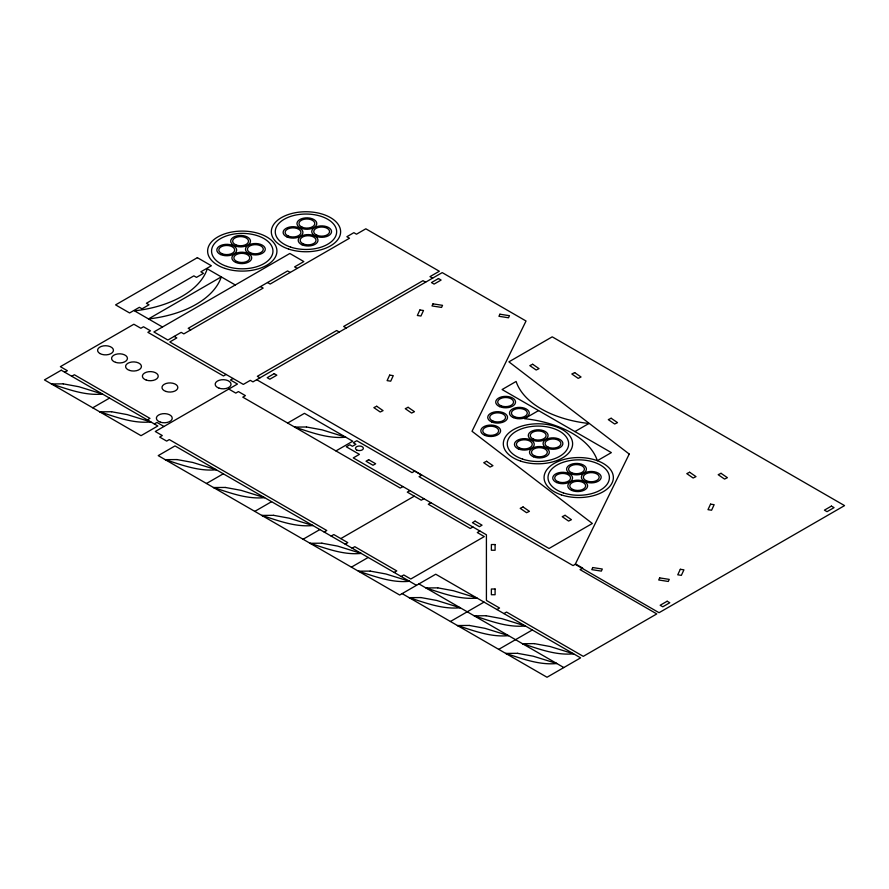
<?xml version="1.0" encoding="UTF-8"?>
<svg xmlns="http://www.w3.org/2000/svg" width="889" height="889" viewBox="0 0 889 889"><rect width="100%" height="100%" fill="white"/><g stroke="black" fill="none" stroke-linecap="round" stroke-linejoin="round"><path stroke-width="1.33" d="M64.741 372.224L67.364 370.713L60.363 366.668L133.861 324.241L140.862 328.274L143.496 326.763L150.497 330.808L147.863 332.319L223.472 375.969L226.095 374.447M71.742 376.269L74.365 374.758L149.963 418.397L147.341 419.919M92.745 407.795L109.536 398.094M154.342 423.953L156.964 422.442L163.965 426.487M233.096 378.492L230.462 380.003L237.463 384.048L155.286 431.498L162.287 435.543L159.664 437.055L166.665 441.1L169.288 439.577L326.785 530.511L324.163 532.033M287.647 423.042L304.449 413.341L352.733 441.222L335.942 450.923M206.492 483.494L223.295 473.793M254.787 511.375L271.59 501.674M303.082 539.256L319.873 529.555M402.917 486.561L400.283 488.072L242.786 397.15L245.408 395.627L238.408 391.582L235.785 393.105L228.784 389.06M538.545 410.585L524.554 418.663A91.567 52.873 0 0 1 597.352 460.691L611.354 452.612L502.107 389.538L516.109 381.459A91.567 52.873 0 0 0 588.907 423.486L574.905 431.576M331.164 536.067L333.786 534.556L347.788 542.634L345.165 544.157M409.918 490.606L407.284 492.117L421.286 500.207L423.909 498.685M340.787 538.601L414.285 496.162M352.166 548.191L354.789 546.679L396.783 570.927L394.16 572.438M430.909 502.73L428.287 504.241L470.292 528.488L472.915 526.977M351.399 567.149L368.202 557.447M401.161 576.483L403.784 574.972L410.785 579.006L484.294 536.578L477.293 532.533L479.916 531.022M450.434 621.489L484.038 602.097M496.929 609.543L499.551 608.02L486.416 600.442L486.416 534.778L353.277 457.902L359.412 454.368L346.288 446.789L349.788 444.767L352.411 446.278L355.911 444.267L353.289 442.744L356.789 440.722L412.052 472.637L414.674 471.114L421.675 475.159L419.052 476.671L573.049 565.582L575.683 564.071L582.684 568.115L580.05 569.627L656.782 613.921L583.273 656.36L506.552 612.065L503.93 613.577M498.729 649.37L532.333 629.979M432.621 278.146L429.998 276.623L439.333 271.245L365.824 228.806L356.5 234.196L353.866 232.674L346.866 236.718L349.499 238.23L270.156 284.036L267.533 282.524M425.62 282.191L422.997 280.668L343.665 326.474L346.288 327.985M297.226 268.411L294.603 266.9L303.838 261.566L289.847 253.476L153.897 331.964L167.899 340.043L181.2 332.364L183.823 333.886L263.155 288.08L260.533 286.569M290.225 272.456L287.603 270.934L188.201 328.33L190.824 329.841M339.287 332.03L336.664 330.519L257.332 376.314L259.955 377.836M235.285 284.98L207.281 268.811A91.567 52.873 0 0 1 134.483 310.839L162.487 327.008M256.71 379.714L549.035 548.48L592.341 523.477L472.026 431.276L526.032 321.007L442.211 272.612L252.954 381.87L250.331 380.359L243.33 384.404L169.821 341.965L176.822 337.92L174.2 336.409M418.941 583.917L563.815 667.55M416.485 585.329L175.011 445.922L158.22 455.624L399.694 595.03L435.743 574.216L580.617 657.86L547.024 677.251L402.15 593.619M389.671 375.102L387.104 380.625L390.704 381.181L393.26 375.658L389.671 375.102M419.908 309.961L417.341 315.484L420.93 316.039L423.497 310.517L419.908 309.961M432.976 303.86L432.01 305.938L441.566 307.416L442.533 305.338L432.976 303.86M499.907 314.217L498.94 316.295L508.508 317.773L509.475 315.695L499.907 314.217M592.752 567.549L591.785 569.627L601.342 571.105L602.309 569.027L592.752 567.549M659.682 577.906L658.716 579.984L668.284 581.462L669.25 579.384L659.682 577.906M680.318 569.282L677.751 574.805L681.352 575.361L683.919 569.838L680.318 569.282M710.555 504.141L707.988 509.664L711.589 510.219L714.145 504.696L710.555 504.141M629.223 454.046L575.227 564.315L659.049 612.71L844.55 505.608L552.225 336.842L508.908 361.845L629.223 454.046M197.369 257.666L115.592 304.883L129.594 312.961L139.395 307.305L142.018 308.827L149.019 304.783L146.396 303.271L193.869 275.857L196.491 277.368L203.492 273.334L200.87 271.812L211.371 265.755L197.369 257.666M221.283 276.89L148.485 318.929A91.567 52.873 0 0 0 221.283 276.89M61.252 370.213L44.45 379.914L141.029 435.677L157.831 425.975L61.252 370.213M438.466 278.535L431.465 282.58L434.099 284.091L441.1 280.057L438.466 278.535M274.201 373.647L267.2 377.692L269.834 379.203L276.835 375.169L274.201 373.647M368.657 459.702L366.024 461.224L373.024 465.258L375.647 463.747L368.657 459.702M475.048 521.132L472.426 522.654L479.415 526.688L482.049 525.177L475.048 521.132M831.415 506.108L824.414 510.153L827.048 511.675L834.049 507.63L831.415 506.108M667.161 601.231L660.16 605.265L662.794 606.787L669.795 602.742L667.161 601.231M376.703 406.251L373.858 407.629L380.214 412.007L383.07 410.629L376.703 406.251M408.107 407.306L405.262 408.684L411.618 413.063L414.474 411.685L408.107 407.306M532.667 364.257L529.822 365.635L536.178 370.013L539.034 368.635L532.667 364.257M574.683 372.613L571.827 373.991L578.194 378.37L581.039 376.992L574.683 372.613M486.594 461.302L483.738 462.691L490.106 467.069L492.951 465.68L486.594 461.302M611.154 418.252L608.298 419.63L614.666 424.009L617.511 422.631L611.154 418.252M523.065 506.952L520.209 508.33L526.577 512.709L529.422 511.331L523.065 506.952M565.071 515.309L562.226 516.687L568.582 521.065L571.438 519.687L565.071 515.309M689.631 472.248L686.786 473.637L693.142 478.015L695.998 476.626L689.631 472.248M721.035 473.315L718.19 474.693L724.546 479.071L727.402 477.693L721.035 473.315M63.275 383.859L51.44 383.948C67.975 389.204 84.833 395.827 102.546 394.06L78.965 386.748L63.275 383.859M111.558 411.74L99.735 411.829C116.259 417.085 133.128 423.709 150.841 421.942L127.26 414.618L111.558 411.74M306.472 426.998L294.637 427.076C311.172 432.343 328.03 438.966 345.743 437.188L322.162 429.876L306.472 426.998M177.033 459.569L165.21 459.657C181.734 464.914 198.603 471.537 216.316 469.759L192.735 462.447L177.033 459.569M225.317 487.45L213.482 487.528C230.018 492.784 246.875 499.407 264.6 497.64L241.019 490.328L225.317 487.45M273.612 515.331L261.777 515.409C278.313 520.665 295.17 527.288 312.884 525.521L289.303 518.209L273.612 515.331M321.896 543.201L310.072 543.29C326.607 548.557 343.476 555.192 361.212 553.414L337.598 546.09L321.896 543.201M370.224 571.105L358.389 571.183C374.925 576.45 391.782 583.073 409.496 581.295L385.915 573.983L370.224 571.105M437.766 587.862L425.942 587.951C442.466 593.207 459.324 599.831 477.049 598.064L453.468 590.741L437.766 587.862M420.964 597.564L409.14 597.652C425.664 602.909 442.533 609.532 460.246 607.754L436.666 600.442L420.964 597.564M486.061 615.744L474.226 615.833C490.761 621.089 507.619 627.712 525.332 625.945L501.763 618.622L486.061 615.744M469.259 625.445L457.424 625.534C473.959 630.79 490.817 637.413 508.541 635.635L484.961 628.323L469.259 625.445M534.345 643.625L522.521 643.714C539.056 648.97 555.914 655.593 573.627 653.815L550.047 646.503L534.345 643.625M517.554 653.326L505.719 653.415C522.254 658.671 539.112 665.294 556.825 663.516L533.244 656.204L517.554 653.326M495.095 544.535L491.373 544.535L491.373 550.247L495.095 550.247L495.095 544.535M495.095 589.007L491.373 589.007L491.373 594.73L495.095 594.73L495.095 589.007M571.694 490.406A9.901 5.712 0 0 0 587.529 486.616A9.901 5.712 0 0 0 573.927 480.593A9.901 5.712 0 0 0 571.694 490.406M572.894 489.495A7.923 4.567 0 0 0 585.573 486.472A7.923 4.567 0 0 0 574.683 481.649A7.923 4.567 0 0 0 572.894 489.495M556.625 482.527A9.901 5.712 0 0 0 572.472 478.738A9.901 5.712 0 0 0 558.859 472.715A9.901 5.712 0 0 0 556.625 482.527M557.836 481.627A7.923 4.567 0 0 0 570.505 478.593A7.923 4.567 0 0 0 559.626 473.77A7.923 4.567 0 0 0 557.836 481.627M235.785 262.444A9.901 5.712 0 0 0 251.62 258.655A9.901 5.712 0 0 0 238.019 252.632A9.901 5.712 0 0 0 235.785 262.444M236.985 261.544A7.923 4.567 0 0 0 249.665 258.51A7.923 4.567 0 0 0 238.774 253.687A7.923 4.567 0 0 0 236.985 261.544M249.342 253.754A9.901 5.712 0 0 0 265.189 249.965A9.901 5.712 0 0 0 251.587 243.942A9.901 5.712 0 0 0 249.342 253.754M513.353 417.608A9.901 5.712 0 0 0 529.188 413.818A9.901 5.712 0 0 0 515.587 407.795A9.901 5.712 0 0 0 513.353 417.608M220.716 254.576A9.901 5.712 0 0 0 236.563 250.787A9.901 5.712 0 0 0 222.961 244.753A9.901 5.712 0 0 0 220.716 254.576M221.928 253.665A7.923 4.567 0 0 0 234.596 250.631A7.923 4.567 0 0 0 223.717 245.809A7.923 4.567 0 0 0 221.928 253.665M234.563 245.708A9.901 5.712 0 0 0 250.409 241.93A9.901 5.712 0 0 0 236.796 235.896A9.901 5.712 0 0 0 234.563 245.708M235.774 244.808A7.923 4.567 0 0 0 248.442 241.775A7.923 4.567 0 0 0 237.563 236.952A7.923 4.567 0 0 0 235.774 244.808M288.647 249.076A34.649 20.003 0 0 0 340.62 231.751A34.649 20.003 0 0 0 288.647 214.427A34.649 20.003 0 0 0 288.647 249.076M290.625 247.098A30.693 17.713 0 0 0 336.653 231.751A30.693 17.713 0 0 0 290.625 216.405A30.693 17.713 0 0 0 290.625 247.098M520.643 461.113A34.649 20.003 0 0 0 572.616 443.789A34.649 20.003 0 0 0 520.643 426.464A34.649 20.003 0 0 0 520.643 461.113M522.621 459.135A30.693 17.713 0 0 0 568.66 443.789A30.693 17.713 0 0 0 522.621 428.442A30.693 17.713 0 0 0 522.621 459.135M224.95 268.422A34.649 20.003 0 0 0 276.923 251.098A34.649 20.003 0 0 0 224.95 233.774A34.649 20.003 0 0 0 224.95 268.422M226.928 266.444A30.693 17.713 0 0 0 272.956 251.098A30.693 17.713 0 0 0 226.928 235.752A30.693 17.713 0 0 0 226.928 266.444M499.607 406.617A9.901 5.712 0 0 0 515.453 402.828A9.901 5.712 0 0 0 501.852 396.794A9.901 5.712 0 0 0 499.607 406.617M500.818 405.706A7.923 4.567 0 0 0 513.486 402.673A7.923 4.567 0 0 0 502.607 397.85A7.923 4.567 0 0 0 500.818 405.706M484.694 435.321A9.901 5.712 0 0 0 500.529 431.532A9.901 5.712 0 0 0 486.928 425.509A9.901 5.712 0 0 0 484.694 435.321M485.894 434.421A7.923 4.567 0 0 0 498.573 431.387A7.923 4.567 0 0 0 487.683 426.564A7.923 4.567 0 0 0 485.894 434.421M514.553 416.708A7.923 4.567 0 0 0 527.221 413.674A7.923 4.567 0 0 0 516.342 408.851A7.923 4.567 0 0 0 514.553 416.708M561.392 494.884A34.649 20.003 0 0 0 613.366 477.56A34.649 20.003 0 0 0 561.392 460.235A34.649 20.003 0 0 0 561.392 494.884M563.37 492.906A30.693 17.713 0 0 0 609.398 477.56A30.693 17.713 0 0 0 563.37 462.213A30.693 17.713 0 0 0 563.37 492.906M546.946 448.078A9.901 5.712 0 0 0 562.793 444.289A9.901 5.712 0 0 0 549.191 438.266A9.901 5.712 0 0 0 546.946 448.078M548.157 447.167A7.923 4.567 0 0 0 560.826 444.144A7.923 4.567 0 0 0 549.947 439.322A7.923 4.567 0 0 0 548.157 447.167M533.389 456.768A9.901 5.712 0 0 0 549.235 452.979A9.901 5.712 0 0 0 535.623 446.956A9.901 5.712 0 0 0 533.389 456.768M534.6 455.857A7.923 4.567 0 0 0 547.268 452.823A7.923 4.567 0 0 0 536.389 448.012A7.923 4.567 0 0 0 534.6 455.857M518.32 448.889A9.901 5.712 0 0 0 534.167 445.1A9.901 5.712 0 0 0 520.565 439.077A9.901 5.712 0 0 0 518.32 448.889M519.532 447.989A7.923 4.567 0 0 0 532.2 444.956A7.923 4.567 0 0 0 521.321 440.133A7.923 4.567 0 0 0 519.532 447.989M585.251 481.716A9.901 5.712 0 0 0 601.097 477.926A9.901 5.712 0 0 0 587.485 471.903A9.901 5.712 0 0 0 585.251 481.716M586.451 480.805A7.923 4.567 0 0 0 599.13 477.782A7.923 4.567 0 0 0 588.251 472.959A7.923 4.567 0 0 0 586.451 480.805M300.849 228.084A9.901 5.712 0 0 0 316.695 224.295A9.901 5.712 0 0 0 303.093 218.272A9.901 5.712 0 0 0 300.849 228.084M302.06 227.173A7.923 4.567 0 0 0 314.728 224.15A7.923 4.567 0 0 0 303.849 219.327A7.923 4.567 0 0 0 302.06 227.173M315.628 236.13A9.901 5.712 0 0 0 331.475 232.34A9.901 5.712 0 0 0 317.873 226.317A9.901 5.712 0 0 0 315.628 236.13M316.84 235.218A7.923 4.567 0 0 0 329.508 232.196A7.923 4.567 0 0 0 318.629 227.373A7.923 4.567 0 0 0 316.84 235.218M302.071 244.819A9.901 5.712 0 0 0 317.906 241.03A9.901 5.712 0 0 0 304.305 235.007A9.901 5.712 0 0 0 302.071 244.819M303.271 243.908A7.923 4.567 0 0 0 315.951 240.875A7.923 4.567 0 0 0 305.071 236.063A7.923 4.567 0 0 0 303.271 243.908M219.161 388.215A7.923 4.567 0 0 0 231.04 384.248A7.923 4.567 0 0 0 219.161 380.292A7.923 4.567 0 0 0 219.161 388.215M160.353 422.164A7.923 4.567 0 0 0 172.233 418.197A7.923 4.567 0 0 0 160.353 414.241A7.923 4.567 0 0 0 160.353 422.164M99.912 353.533A7.923 4.567 0 0 0 113.17 351.488A7.923 4.567 0 0 0 103.468 345.888A7.923 4.567 0 0 0 99.912 353.533M129.561 370.424A7.923 4.567 0 0 0 141.44 366.468A7.923 4.567 0 0 0 129.561 362.512A7.923 4.567 0 0 0 129.561 370.424M146.352 380.125A7.923 4.567 0 0 0 158.231 376.169A7.923 4.567 0 0 0 146.352 372.213A7.923 4.567 0 0 0 146.352 380.125M165.954 391.449A7.923 4.567 0 0 0 177.833 387.482A7.923 4.567 0 0 0 165.954 383.526A7.923 4.567 0 0 0 165.954 391.449M115.559 362.345A7.923 4.567 0 0 0 127.438 358.389A7.923 4.567 0 0 0 115.559 354.422A7.923 4.567 0 0 0 115.559 362.345M532.167 440.033A9.901 5.712 0 0 0 548.013 436.243A9.901 5.712 0 0 0 534.411 430.22A9.901 5.712 0 0 0 532.167 440.033M533.378 439.122A7.923 4.567 0 0 0 546.046 436.099A7.923 4.567 0 0 0 535.167 431.276A7.923 4.567 0 0 0 533.378 439.122M356.611 449.923A3.956 2.289 0 0 0 363.234 448.901A3.956 2.289 0 0 0 358.389 446.1A3.956 2.289 0 0 0 356.611 449.923M287.003 236.941A9.901 5.712 0 0 0 302.849 233.151A9.901 5.712 0 0 0 289.247 227.128A9.901 5.712 0 0 0 287.003 236.941M288.214 236.03A7.923 4.567 0 0 0 300.882 233.007A7.923 4.567 0 0 0 290.003 228.184A7.923 4.567 0 0 0 288.214 236.03M570.471 473.67A9.901 5.712 0 0 0 586.318 469.881A9.901 5.712 0 0 0 572.705 463.858A9.901 5.712 0 0 0 570.471 473.67M571.671 472.759A7.923 4.567 0 0 0 584.351 469.736A7.923 4.567 0 0 0 573.472 464.914A7.923 4.567 0 0 0 571.671 472.759M491.617 421.919A9.901 5.712 0 0 0 507.452 418.13A9.901 5.712 0 0 0 493.851 412.107A9.901 5.712 0 0 0 491.617 421.919M492.817 421.008A7.923 4.567 0 0 0 505.497 417.986A7.923 4.567 0 0 0 494.606 413.163A7.923 4.567 0 0 0 492.817 421.008M250.554 252.854A7.923 4.567 0 0 0 263.222 249.82A7.923 4.567 0 0 0 252.343 244.997A7.923 4.567 0 0 0 250.554 252.854"/></g></svg>
